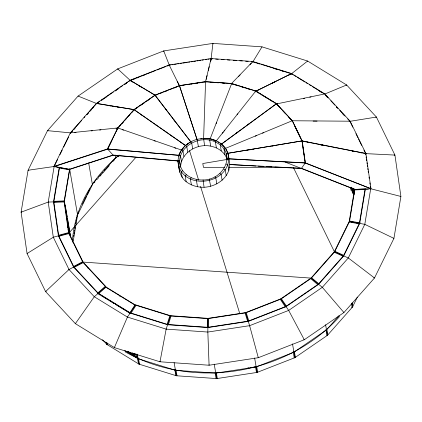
<?xml version="1.0" encoding="UTF-8"?>
<svg xmlns="http://www.w3.org/2000/svg" width="422" height="422" viewBox="0 0 422 422"><rect width="100%" height="100%" fill="white"/><g stroke="black" fill="none" stroke-linecap="round" stroke-linejoin="round"><path stroke-width="0.63" d="M202.998 138.595L203.61 138.506L205.567 81.72L231.572 83.545L255.748 91.052L276.436 103.743L221.513 144.071L276.447 103.754L292.23 120.745L302.025 141.08L365.9 153.571L370.975 188.718L305.196 163.019L228.808 158.83C228.824 145.917 215.515 137.583 203.583 138.342L204.575 145.643C214.017 145.268 224.182 150.216 227.31 159.595M207.286 327.266L207.387 318.573M209.085 364.713L209.08 365.23L258.296 357.714L304.288 339.742L343.919 312.544L374.499 277.971L393.932 238.377L400.9 196.462L394.929 155.08L376.419 117.058L346.636 84.98L307.612 61.032L262.004 46.853L212.92 43.403L163.704 50.914L117.712 68.886L78.081 96.084L47.501 130.656L28.068 170.251L21.1 212.166L27.071 253.548L45.581 291.57L75.364 323.648L114.388 347.596L159.996 361.775L209.08 365.23L207.835 332.051L207.999 318.357L245.593 312.612L280.73 298.887L311.014 278.109L334.372 251.691L349.221 221.445L354.522 189.425L285.409 162.175M211.137 60.399L211.153 59.117M208.494 327.214L208.6 318.52M212.915 43.92L212.92 43.403L211.095 58.79L212.398 58.88M124.743 350.524L137.994 358.653L175.447 370.3L215.758 373.132L215.157 372.826M289.028 75.037L291.581 73.534L252.836 61.496L231.599 83.456L232.828 84.136M260.221 94L255.758 91.062L216.291 140.869L210.177 138.764L231.594 83.751L228.344 83.524M277.713 103.685L276.436 103.743M221.276 150.839L220.268 144.983L221.487 143.907L225.506 148.37L292.23 120.745L292.441 121.404M275.075 167.075L301.345 168.452L305.37 162.866L302.205 140.943L292.377 120.739L276.447 103.754M252.836 61.496L252.683 61.876L252.794 61.485L211.095 58.563L211.063 58.959L211.037 58.563L169.233 64.956L169.322 65.336L169.185 64.967L130.124 80.238L96.406 103.379L70.405 132.782L70.79 132.983L70.379 132.814L53.879 166.453L69.704 169.417L113.154 155.233L178.538 161.062M180.558 167.207C174.634 148.022 199.3 133.922 215.394 141.992C237.665 152.606 224.214 180.099 203.087 179.983L204.079 187.289C214.613 186.735 225.2 180.553 228.829 170.303C230.407 162.939 228.951 154.837 225.475 148.206L223.987 148.987L224.995 154.842M253.896 90.683L255.753 91.257L291.623 73.555L324.782 93.89L350.128 121.172L365.879 153.497L302.189 140.879L228.007 153.276L302.046 140.895L305.19 163.019M350.149 121.204L292.235 120.755M53.346 237.549L48.219 202.085L54.137 166.495L69.709 169.396L77.579 214.962L73.322 240.577M69.651 168.853L64.075 201.431L68.649 233.113L82.823 262.226L105.621 286.781L135.499 305.117L170.414 315.972L207.993 318.615L245.673 312.86L280.883 299.103L311.23 278.283L334.635 251.813L349.516 221.497L354.828 189.415M69.709 169.396L64.387 201.421L69.171 234.315M72.774 241.347L72.99 240.055M73.592 236.447L73.808 235.149M74.019 233.857L74.235 232.564M74.451 231.272L74.668 229.974M74.879 228.682L75.095 227.389M75.696 223.776L75.913 222.484M76.129 221.186L76.34 219.894M76.556 218.601L76.772 217.309M76.983 216.017L77.142 215.093M204.575 145.643C193.081 146.07 181.107 154.515 180.621 166.722L179.608 160.866L177.899 160.94C178.749 168.468 179.709 176.739 186.176 181.718C191.308 185.627 197.675 187.384 204.079 187.289M354.744 190.707L354.522 189.425L370.975 188.745L305.306 162.86L228.75 158.836C227.701 183.718 186.972 190.148 178.701 166.479L180.358 166.036C183.48 175.415 193.645 180.358 203.087 179.983M69.414 169.343L69.324 169.86L59.444 168.019L59.528 167.502L53.821 201.858L58.716 235.771L73.887 266.936L98.294 293.232L130.277 312.855L167.661 324.481L207.888 327.308L248.226 321.147L285.921 306.419L318.41 284.127L343.471 255.79L359.396 223.338L365.088 188.982M354.522 189.425L365.394 188.972L359.692 223.396L343.735 255.911L318.626 284.301L286.074 306.641L248.305 321.395L207.888 327.567L167.576 324.734L130.124 313.087L98.073 293.422L73.618 267.079L58.415 235.851L53.51 201.869L59.233 167.444L59.291 167.777L58.014 167.539M359.75 223.723L359.966 222.426M27.662 253.39L27.071 253.548L53.293 237.222L69.008 269.51L94.296 296.75L127.428 317.08L166.157 329.123L207.835 332.051L249.624 325.673L288.674 310.413L322.329 287.319L348.292 257.963L364.793 224.346L370.706 188.755L370.331 186.149M207.999 318.357L170.499 315.719L166.157 329.123L159.996 361.775L160.16 361.274M258.09 90.118L255.753 91.263L291.581 73.534M206.194 81.968L205.535 81.636L211.095 58.563M206.189 79.373L207.107 75.543M208.32 70.442L209.238 66.613M210.446 61.506L210.91 59.597M196.958 179.556L196.499 180.969L197.507 186.825M210.156 138.801L209.697 140.22L210.71 146.075M167.096 324.307L169.855 315.798M171.021 316.015L168.32 324.85M175.447 370.3L174.966 369.867M216.127 123.63L216.607 122.401M231.973 84.389L232.153 83.925M276.431 103.944L324.824 93.927M170.499 315.719L135.652 304.884L127.428 317.08L114.388 347.596L114.7 347.137M54.427 165.909L57.608 159.421M59.924 154.7L62.24 149.984M63.69 147.035L68.612 137.008M69.493 168.842L69.255 169.333L112.99 155.059L178.506 160.898M53.879 166.453L107.457 148.961L117.749 127.982L116.24 131.659M113.154 155.233L107.589 148.966L117.88 127.987L134.08 109.662L185.559 145.564L134.09 109.657L155.085 95.24L179.466 85.708L205.546 81.72L204.311 82.121M111.951 140.405L107.905 148.649L108.501 148.702M77.463 214.091L78.466 212.05M82.359 204.116L86.969 194.727M87.143 194.368L89.849 188.861M77.579 214.962L86.716 196.346M87.285 195.18L92.429 184.709L88.657 162.892M54.317 166.553L107.663 149.145L178.786 155.312C181.65 147.257 188.903 141.586 196.995 139.35L198.43 146.582M192.685 148.829L191.678 142.974L190.834 141.755L185.527 145.395L181.434 150.026L178.833 155.328L177.899 160.94L179.709 172.334M178.859 155.491L180.426 152.3M214.207 364.149L216.702 378.597L257.114 372.41L294.888 357.671L327.44 335.337L352.549 306.942L357.376 297.109M262.004 46.853L252.804 61.907M191.261 177.783L190.391 179.07L191.403 184.926M216.264 140.7L215.394 141.992L216.402 147.848M136.058 305.291L130.894 313.361M307.3 61.491L307.612 61.032L291.496 73.76L291.555 74.087M137.994 358.653L137.482 354.57M138.764 363.358L138.453 363.822L137.509 358.357L137.82 357.888L126.895 351.22M139.814 363.833L139.503 364.297L138.558 358.827M136.021 157.19L68.95 233.034L83.087 262.083L105.843 286.591L94.296 296.75L75.364 323.648L75.796 323.268M291.623 73.555L291.365 73.897L291.85 74.193M222.394 133.199L223.206 132.17M224.019 131.152L224.836 130.124M237.037 114.784L237.855 113.761M255.906 91.975L256.238 91.558M70.696 133.204L72.368 130.92M73.233 129.944L81.457 120.645M84.052 117.712L84.917 116.73M86.647 114.773L88.377 112.816M89.242 111.841L96.601 103.522L78.081 96.084M71.223 132.492L72.515 131.026M73.813 129.559L75.543 127.608M87.222 114.394L88.525 112.922M90.229 110.986L91.558 109.483M92.824 108.053L93.689 107.077M70.379 132.814L117.775 127.95L134.08 109.662M120.085 125.756L117.954 128.167L117.775 127.95M122.19 123.372L123.493 121.9M125.192 119.98L126.479 118.524M128.61 116.113L129.913 114.642M131.627 112.7L133.341 110.764M92.481 183.839L96.838 178.912M98.147 177.435L103.058 171.881M103.807 171.031L115.137 158.218M94.159 182.758L95.024 181.776M97.187 179.329L98.484 177.862M99.782 176.396L101.512 174.439M102.377 173.463L109.298 165.635M113.191 161.23L114.489 159.764M182.257 149.288L183.101 148.338M326.654 329.266L325.789 330.025M339.051 315.672L326.496 329.867L293.944 352.201L256.175 366.961L215.758 373.132M238.319 76.767L240.123 74.905M249.993 64.666L251.343 63.274M343.492 312.196L343.919 312.544L322.329 287.319L311.014 278.109L83.087 262.083L69.008 269.51L45.581 291.57L46.114 291.291M186.387 174.792L185.163 175.868L186.176 181.718M105.252 286.39L97.925 292.836L97.983 293.163M106.101 287.076L98.774 293.522L98.832 293.854M346.204 85.36L346.636 84.98L324.634 94.09M106.956 343.672L106.518 344.057L106.202 342.231M97.144 103.147L99.856 101.285M101.486 100.167L104.197 98.305M105.284 97.561L113.428 91.975M115.053 90.857L119.4 87.876M120.481 87.132L122.654 85.64M124.284 84.527L127.539 82.29M128.626 81.546L130.256 80.428L155.882 70.416M97.255 103.284L98.342 102.541M101.591 100.309L103.216 99.191M104.16 98.548L106.297 97.076M115.143 91.004L116.767 89.886M117.527 89.369L118.598 88.631M124.358 84.68L126.621 83.123M129.828 80.924L130.319 80.586M133.969 109.625L96.369 103.406L134.006 109.599L155.001 95.182L155.143 95.435L156.973 94.718M134.006 109.599L134.149 109.852L137.92 107.262M140.072 105.785L144.377 102.826M147.072 100.979L149.784 99.117M116.003 157.459L119.015 155.391M117.949 156.815L119.03 156.071M186.587 144.852L188.212 143.738M293.791 351.985L294.878 351.241M182.668 170.783L181.175 171.569L182.188 177.425M73.655 266.472L82.591 261.756M74.251 267.332L83.187 262.621M375.886 117.337L376.419 117.058L349.922 121.33L347.702 118.941M272.1 83.292L275.603 81.578M255.22 136.148L256.434 135.652M262.495 133.157L263.713 132.656M157.1 69.936L165.646 66.602M166.864 66.122L170.593 64.972M132.73 79.642L134.592 78.914M137.002 77.97L138.859 77.247M142.499 75.823L144.345 75.1M155.001 95.182L130.071 80.264L155.053 95.156L179.419 85.634L179.514 85.909L169.185 64.967M159.996 93.536L161.241 93.051M164.274 91.864L166.722 90.909M169.765 89.717L171 89.237M174.033 88.05L176.47 87.101M350.35 188.734L352.18 188.022M350.577 189.204L352.407 188.492M350.814 190.1L354.032 188.845L354.617 190.902M351.22 190.934L352.27 190.522L352.792 193.561M352.834 190.301L354.406 189.689M256.666 366.491L256.175 366.961M70.485 236.716L64.387 201.421L48.219 202.085L21.1 212.166L21.712 212.139M365.436 153.64L365.879 153.497M227.954 153.297L226.297 153.74L227.205 159.01M58.642 235.265L68.575 232.601L68.633 232.933M53.293 237.222L68.95 233.034M68.881 233.582L58.943 236.241L59.001 236.568M394.338 155.238L394.929 155.08L365.637 153.619L363.922 150.095M365.447 153.671L365.9 153.571M303.334 98.484L304.615 98.231M309.737 97.187L311.025 96.928M246.817 150.311L248.12 150.095M249.418 149.873L250.715 149.662M252.013 149.441L253.311 149.23M269.553 146.508L270.85 146.302M272.148 146.075L273.451 145.864M274.748 145.637L276.046 145.432M228.054 153.972L228.661 153.872M227.331 159.426L202.771 163.53L203.488 167.407L224.446 167.407M171.875 64.777L173.162 64.582M174.45 64.381L176.38 64.091M177.662 63.891L178.949 63.696M180.236 63.5L181.523 63.305M182.805 63.11L187.305 62.419M188.592 62.224L189.879 62.029M191.166 61.834L192.448 61.633M193.735 61.438L195.666 61.143M196.953 60.947L198.234 60.752M199.522 60.557L200.809 60.357M202.096 60.161L203.378 59.966M205.308 59.671L206.595 59.476M207.882 59.28L209.164 59.085M179.466 85.619L205.535 81.636M180.12 85.819L181.418 85.619M182.668 85.429L183.96 85.233M188.402 84.553L189.684 84.358M190.955 84.163L192.226 83.967M193.498 83.772L197.96 83.092M199.221 82.897L200.513 82.701M201.769 82.506L203.061 82.311M196.974 139.307L179.477 85.708L196.974 139.307L203.583 138.342M200.614 138.965L201.816 138.78M247.64 368.005L249.075 367.784M250.241 367.604L252.192 367.309M253.495 367.108L254.851 366.903M74.72 132.582L76.034 132.439M91.099 130.91L92.407 130.773M99.613 130.039L100.927 129.902M115.987 128.367L117.3 128.23M228.756 158.836L227.041 158.904L227.247 160.075M53.905 201.341L64.165 200.914L64.218 201.247M366.059 189.278L368.411 189.177M53.895 202.365L64.149 201.943L64.207 202.27M354.744 189.926L365.004 189.499L365.056 189.826M400.288 196.488L400.9 196.462L370.706 188.755L370.764 189.082M229.03 167.407L284.038 167.402M313.129 121.103L317.054 121.135M256.033 166.073L229.737 164.522L301.456 168.294L355.007 189.404M258 166.173L263.914 166.484M266.535 166.627L271.794 166.901M215.653 59.106L218.258 59.291M221.513 59.523L224.119 59.702M227.374 59.935L229.979 60.114M233.234 60.346L236.494 60.573M239.749 60.805L242.355 60.984M245.609 61.216L248.215 61.396M251.47 61.628L259.641 63.854M231.599 83.456L205.567 81.72M210.109 82.243L212.087 82.38M216.634 82.701L218.591 82.839M222.489 83.113L224.462 83.25M207.197 138.759L208.869 138.875M102.493 339.715L106.887 344.452L138.938 364.117L176.391 375.765L216.702 378.581M107.589 148.966L178.786 155.312M70.638 132.877L47.501 130.656L48.029 130.894M109.62 105.79L110.912 106.006M112.205 106.217L113.497 106.434M114.784 106.645L116.076 106.861M117.369 107.072L118.661 107.288M349.601 220.986L359.481 222.821L359.539 223.154M359.396 223.338L349.216 221.45L364.793 224.346L393.932 238.377L393.346 238.266M226.171 164.142L227.822 164.448L228.829 170.303M349.274 221.988L359.159 223.829M28.654 170.361L28.068 170.251L54.137 166.495L54.19 166.827M319.96 144.63L323.162 145.263L319.966 144.651M328.284 146.281L329.566 146.534M360.314 152.627L361.591 152.88L360.319 152.653M328.29 146.302L329.571 146.555M260.891 64.244L290.874 73.565M257.631 63.411L259.509 63.996M273.899 68.464L277.032 69.44M282.007 70.986L283.916 71.582M234.643 84.701L238.404 85.866M240.245 86.441L245.229 87.987M247.081 88.562L250.209 89.533M213.237 139.914L214.46 140.294M138.711 358.594L126.589 351.326M117.88 127.987L181.386 150.01M122.311 129.681L123.562 130.108M154.067 140.69L155.312 141.122M174.613 147.816L175.858 148.243M181.434 150.026L182.905 150.686L183.918 156.541M223.744 169.085L225.216 169.749L226.229 175.605M334.878 251.322L343.708 255.305L343.766 255.632M373.971 277.734L374.499 277.971L348.292 257.963L334.372 251.691L293.422 167.555M334.261 252.24L343.091 256.217M351.637 307.132L352.17 307.369L351.542 303.724M130.329 80.581L131.453 81.256M132.577 81.937L133.711 82.606M138.785 85.645L139.919 86.32M141.038 86.995L142.172 87.67M291.496 73.76L292.62 74.451M293.744 75.137L295.991 76.519M297.114 77.205L304.979 82.032M306.098 82.723L307.786 83.756M309.468 84.79L311.156 85.819M312.28 86.51L323.51 93.404M319.549 91.184L321.211 92.202M276.531 103.68L255.853 90.999L231.583 83.545M261.165 94.581L262.257 95.251M263.354 95.921L267.49 98.458M268.83 99.281L273.076 101.887M274.305 102.636L275.397 103.311M217.836 141.818L218.902 142.472M219.946 143.111L221.033 143.775M106.159 287.408L107.826 288.432M108.116 288.611L109.367 289.376M109.493 289.455L135.072 305.148L135.019 304.821L129.855 312.892M98.131 293.749L99.787 294.767M100.842 295.416L108.628 300.195M109.715 300.86L114.156 303.582M115.259 304.262L125.25 310.392M126.31 311.046L130.176 313.414L130.124 313.087M134.818 353.736L136.438 354.733M128.436 351.647L136.649 356.685M140.642 114.357L141.729 115.111M155.792 124.886L156.878 125.64M165.535 131.648L166.616 132.403M170.947 135.409L172.028 136.164M180.685 142.177L181.771 142.931M185.527 145.395L186.724 146.371L187.737 152.226M219.925 173.405L221.123 174.381L222.136 180.236M311.605 277.855L318.784 283.705M310.74 278.615L317.977 284.792M130.256 80.428L117.712 68.886L118.012 69.319M325.52 95.05L328.184 97.915M330.843 100.784L334.836 105.083M336.614 106.993L337.943 108.428M339.715 110.337L345.043 116.076M325.357 95.156L327.519 97.482M336.434 107.082L337.326 108.043M342.231 113.323L343.972 115.195M277.249 104.82L279.939 107.721M282.998 111.012L285.652 113.871M288.273 116.688L290.964 119.584M87.407 267.432L88.282 268.376M214.977 176.802L215.816 178.021L216.829 183.876M281.374 298.771L286.411 306.087M280.73 298.887L288.674 310.413L304.288 339.742L303.988 339.309M280.319 299.325L285.414 306.968M293.068 351.99L294.319 357.893L294.018 357.455M295.078 356.896L295.379 357.334L294.435 351.864M177.187 81.209L179.218 85.323M349.922 121.33L352.776 127.201M355.92 133.658L357.919 137.767M358.494 138.943L361.633 145.4M352.428 189.473L354.137 192.975M351.864 189.694L353.847 193.761M294.809 126.268L300.659 138.279M169.306 65.167L163.704 50.914L163.857 51.41M155.053 95.156L190.865 141.919L155.143 95.435M209.233 179.044L210.668 186.281M246.237 312.639L248.795 320.926M245.593 312.612L249.624 325.673L258.296 357.714L258.143 357.223M245.066 312.955L247.619 321.242M189.499 150.554L198.63 180.168M200.571 186.471L239.812 313.741M365.695 153.946L365.637 153.619L365.821 154.916M365.415 188.972L365.473 189.299M364.793 224.346L364.851 224.673M352.18 191.514L352.391 192.727M352.159 302.806L352.792 306.451M351.916 303.297L352.549 306.942M322.329 287.319L322.382 287.646M326.876 329.44L327.82 334.904M325.605 324.734L327.44 335.337M326 330.204L326.944 335.675M292.504 343.861L294.888 357.671M228.218 153.592L228.429 154.816M249.624 325.673L249.676 326M256.745 366.739L257.689 372.204M248.305 321.395L248.363 321.728M254.624 357.977L257.119 372.426M255.558 367.034L256.502 372.505M181.492 161.489L180.479 155.634L178.833 155.328L179.033 156.499M216.37 373.037L217.314 378.508M215.151 373.069L216.096 378.539M176.058 370.342L177.003 375.807M174.117 362.598L176.391 375.765M174.882 370.12L175.826 375.591M166.157 329.123L166.21 329.45M115.232 155.09L115.786 158.297M137.213 354.158L138.938 364.117M137.002 354.274L137.667 358.125M104.461 169.597L104.561 170.177M128.995 312.359L129.095 312.945M136.195 354.058L136.749 357.27M134.892 353.815L135.114 355.097M134.001 353.288L134.444 355.851M127.428 317.08L127.486 317.407M133.394 353.488L133.727 355.414M132.914 353.193L133.246 355.118M132.191 352.75L132.524 354.675M119.653 295.69L119.753 296.27M115.301 303.961L115.406 304.542M113.381 302.78L113.481 303.365M85.044 197.865L85.144 198.445M99.692 294.382L99.792 294.962M107.056 342.928L107.373 344.753M106.571 342.632L106.887 344.452M65.262 205.451L67.256 216.998M67.478 218.279L69.804 231.752M70.026 233.039L70.579 236.246M64.339 203.182L64.439 203.768M68.106 224.995L68.327 226.276M73.618 267.079L73.671 267.406M69.008 269.51L69.066 269.837M58.415 235.851L58.473 236.178M48.219 202.085L48.277 202.418M366.106 156.873L366.291 158.171M366.481 159.474L366.671 160.777M366.95 162.728L367.14 164.026M367.325 165.329L367.515 166.632M367.794 168.584L367.984 169.887M368.174 171.184L368.359 172.487M369.018 177.04L369.203 178.342M369.862 182.895L370.052 184.198M370.437 188.249L370.511 188.761M302.12 141.739L302.379 143.506M302.495 144.319L302.774 146.255M302.927 147.304L303.655 152.374M303.798 153.344L304.077 155.28M304.204 156.172L304.478 158.071M304.637 159.147L304.937 161.236M67.694 226.408L67.879 227.711M68.142 229.41L68.317 230.739M203.61 138.506L210.177 138.764M339.604 316.479A156.631 131.511 -9.8 0 1 125.039 351.758M72.347 242.175A145.711 122.343 -9.8 0 1 119.146 155.053M351.431 187.173A145.711 122.343 -9.8 0 1 354.712 194.421M237.887 132.112L236.826 132.883L237.887 132.112M248.975 124.01L247.92 124.78L248.975 124.01M308.429 142.346L307.147 142.093L308.435 142.367M314.833 143.617L313.557 143.364L314.838 143.633M335.97 147.8L334.693 147.547L335.981 147.827M353.267 151.229L351.985 150.976L353.272 151.255M166.384 110.058L165.577 109.013L166.384 110.058M174.808 121.03L174.006 119.985L174.813 121.024"/></g></svg>
